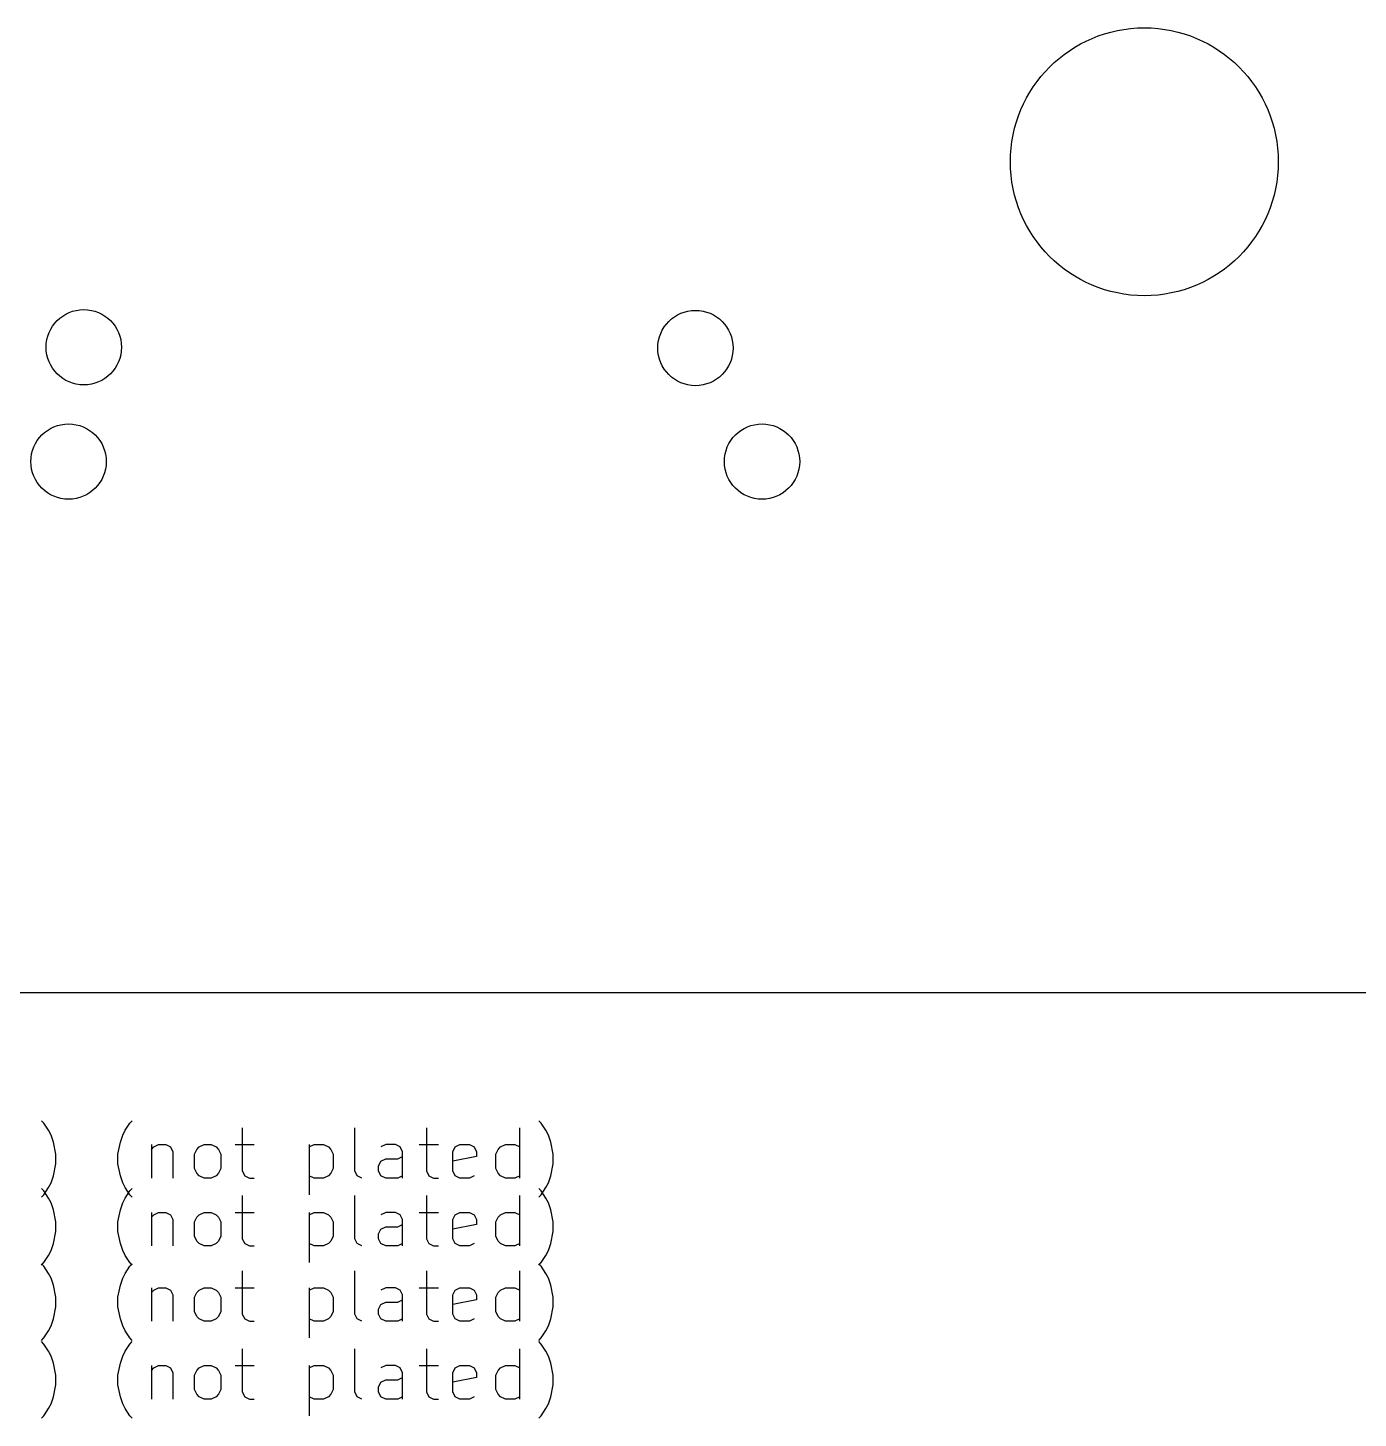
# Model space of a CAD drawing. Extents: x 11 to 419, y -233 to -23.
# Drawn here: x 59.7 to 112.7, y -233.5 to -178.1 of the extents above; entities that cross this region are included whole.
import ezdxf

# ---------------------------------------------------------------- set-up
doc = ezdxf.new("R2010")
doc.units = 0
doc.layers.add('BLACK', color=7, linetype='CONTINUOUS')

msp = doc.modelspace()

# ---------------------------------------------------------------- linework, layer by layer
at = {"layer": 'BLACK', "linetype": 'CONTINUOUS'}
for p, q in [((12.573, -216.5), (418.973, -216.5)), ((60.3389, -221.704), (60.2436, -221.609)), ((60.5293, -221.99), (60.3389, -221.704)), ((60.6246, -222.181), (60.5293, -221.99)), ((63.4817, -222.181), (63.577, -221.99)), ((63.577, -221.99), (63.7674, -221.704)), ((63.7674, -221.704), (63.8627, -221.609)), ((68.2436, -221.895), (68.2436, -223.609)), ((72.7198, -223.609), (72.7198, -221.895)), ((75.577, -221.895), (75.577, -223.609)), ((79.2912, -223.895), (79.2912, -221.895)), ((80.1484, -221.704), (80.0532, -221.609)), ((80.3389, -221.99), (80.1484, -221.704)), ((80.4341, -222.181), (80.3389, -221.99)), ((60.7198, -222.466), (60.6246, -222.181)), ((60.8151, -222.942), (60.7198, -222.466)), ((63.2912, -222.942), (63.3865, -222.466)), ((63.3865, -222.466), (63.4817, -222.181)), ((64.6246, -222.562), (64.6246, -223.895)), ((64.7198, -222.657), (64.9103, -222.562)), ((64.9103, -222.562), (65.196, -222.562)), ((65.196, -222.562), (65.3865, -222.657)), ((66.5293, -222.657), (66.7198, -222.562)), ((66.7198, -222.562), (67.0055, -222.562)), ((67.0055, -222.562), (67.196, -222.657)), ((67.9579, -222.562), (68.7198, -222.562)), ((70.9103, -222.562), (70.9103, -224.562)), ((70.9103, -222.657), (71.1008, -222.562)), ((71.1008, -222.562), (71.4817, -222.562)), ((71.4817, -222.562), (71.6722, -222.657)), ((73.9579, -222.562), (73.7674, -222.657)), ((74.3389, -222.562), (73.9579, -222.562)), ((74.5293, -222.657), (74.3389, -222.562)), ((75.2912, -222.562), (76.0532, -222.562)), ((76.7198, -222.657), (76.9103, -222.562)), ((76.9103, -222.562), (77.2912, -222.562)), ((77.2912, -222.562), (77.4817, -222.657)), ((78.5293, -222.657), (78.7198, -222.562)), ((78.7198, -222.562), (79.1008, -222.562)), ((79.1008, -222.562), (79.2912, -222.657)), ((80.5293, -222.466), (80.4341, -222.181)), ((80.6246, -222.942), (80.5293, -222.466)), ((60.8151, -223.323), (60.8151, -222.942)), ((63.2912, -223.323), (63.2912, -222.942)), ((64.6246, -222.752), (64.7198, -222.657)), ((65.3865, -222.657), (65.4817, -222.847)), ((65.4817, -222.847), (65.4817, -223.895)), ((66.3389, -222.942), (66.4341, -222.752)), ((66.3389, -223.514), (66.3389, -222.942)), ((66.4341, -222.752), (66.5293, -222.657)), ((67.196, -222.657), (67.2912, -222.752)), ((67.2912, -222.752), (67.3865, -222.942)), ((67.3865, -222.942), (67.3865, -223.514)), ((71.6722, -222.657), (71.7674, -222.752)), ((71.7674, -222.752), (71.8627, -222.942)), ((71.8627, -222.942), (71.8627, -223.514)), ((73.7674, -223.228), (73.9579, -223.133)), ((73.9579, -223.133), (74.4341, -223.133)), ((74.4341, -223.133), (74.6246, -223.038)), ((74.6246, -222.847), (74.5293, -222.657)), ((74.6246, -223.895), (74.6246, -222.847)), ((76.6246, -222.847), (76.7198, -222.657)), ((76.6246, -223.609), (76.6246, -222.847)), ((77.577, -223.038), (76.6246, -223.228)), ((77.4817, -222.657), (77.577, -222.847)), ((77.577, -222.847), (77.577, -223.038)), ((78.3389, -222.942), (78.4341, -222.752)), ((78.3389, -223.514), (78.3389, -222.942)), ((78.4341, -222.752), (78.5293, -222.657)), ((80.6246, -223.323), (80.6246, -222.942)), ((60.7198, -223.8), (60.8151, -223.323)), ((63.3865, -223.8), (63.2912, -223.323)), ((66.4341, -223.704), (66.3389, -223.514)), ((67.3865, -223.514), (67.2912, -223.704)), ((68.2436, -223.609), (68.3389, -223.8)), ((71.8627, -223.514), (71.7674, -223.704)), ((72.8151, -223.8), (72.7198, -223.609)), ((73.6722, -223.419), (73.7674, -223.228)), ((73.6722, -223.609), (73.6722, -223.419)), ((73.7674, -223.8), (73.6722, -223.609)), ((75.577, -223.609), (75.6722, -223.8)), ((76.7198, -223.8), (76.6246, -223.609)), ((78.4341, -223.704), (78.3389, -223.514)), ((80.5293, -223.8), (80.6246, -223.323)), ((60.5293, -224.276), (60.6246, -224.085)), ((60.6246, -224.085), (60.7198, -223.8)), ((63.4817, -224.085), (63.3865, -223.8)), ((63.577, -224.276), (63.4817, -224.085)), ((66.5293, -223.8), (66.4341, -223.704)), ((66.7198, -223.895), (66.5293, -223.8)), ((67.0055, -223.895), (66.7198, -223.895)), ((67.196, -223.8), (67.0055, -223.895)), ((67.2912, -223.704), (67.196, -223.8)), ((68.3389, -223.8), (68.5293, -223.895)), ((68.5293, -223.895), (68.7198, -223.895)), ((71.1008, -223.895), (70.9103, -223.8)), ((71.4817, -223.895), (71.1008, -223.895)), ((71.6722, -223.8), (71.4817, -223.895)), ((71.7674, -223.704), (71.6722, -223.8)), ((73.0055, -223.895), (72.8151, -223.8)), ((73.9579, -223.895), (73.7674, -223.8)), ((74.4341, -223.895), (73.9579, -223.895)), ((74.6246, -223.8), (74.4341, -223.895)), ((75.6722, -223.8), (75.8627, -223.895)), ((75.8627, -223.895), (76.0532, -223.895)), ((76.9103, -223.895), (76.7198, -223.8)), ((77.2912, -223.895), (76.9103, -223.895)), ((77.4817, -223.8), (77.2912, -223.895)), ((78.5293, -223.8), (78.4341, -223.704)), ((78.7198, -223.895), (78.5293, -223.8)), ((79.1008, -223.895), (78.7198, -223.895)), ((79.2912, -223.8), (79.1008, -223.895)), ((80.3389, -224.276), (80.4341, -224.085)), ((80.4341, -224.085), (80.5293, -223.8)), ((60.3389, -224.404), (60.2436, -224.309)), ((60.2436, -224.657), (60.3389, -224.562)), ((60.3389, -224.562), (60.5293, -224.276)), ((60.5293, -224.69), (60.3389, -224.404)), ((60.6246, -224.881), (60.5293, -224.69)), ((63.4817, -224.881), (63.577, -224.69)), ((63.7674, -224.562), (63.577, -224.276)), ((63.577, -224.69), (63.7674, -224.404)), ((63.7674, -224.404), (63.8627, -224.309)), ((63.8627, -224.657), (63.7674, -224.562)), ((68.2436, -224.595), (68.2436, -226.309)), ((72.7198, -226.309), (72.7198, -224.595)), ((75.577, -224.595), (75.577, -226.309)), ((79.2912, -226.595), (79.2912, -224.595)), ((80.1484, -224.404), (80.0532, -224.309)), ((80.0532, -224.657), (80.1484, -224.562)), ((80.1484, -224.562), (80.3389, -224.276)), ((80.3389, -224.69), (80.1484, -224.404)), ((80.4341, -224.881), (80.3389, -224.69)), ((60.7198, -225.166), (60.6246, -224.881)), ((60.8151, -225.642), (60.7198, -225.166)), ((63.2912, -225.642), (63.3865, -225.166)), ((63.3865, -225.166), (63.4817, -224.881)), ((64.6246, -225.262), (64.6246, -226.595)), ((64.7198, -225.357), (64.9103, -225.262)), ((64.9103, -225.262), (65.196, -225.262)), ((65.196, -225.262), (65.3865, -225.357)), ((66.5293, -225.357), (66.7198, -225.262)), ((66.7198, -225.262), (67.0055, -225.262)), ((67.0055, -225.262), (67.196, -225.357)), ((67.9579, -225.262), (68.7198, -225.262)), ((70.9103, -225.262), (70.9103, -227.262)), ((70.9103, -225.357), (71.1008, -225.262)), ((71.1008, -225.262), (71.4817, -225.262)), ((71.4817, -225.262), (71.6722, -225.357)), ((73.9579, -225.262), (73.7674, -225.357)), ((74.3389, -225.262), (73.9579, -225.262)), ((74.5293, -225.357), (74.3389, -225.262)), ((75.2912, -225.262), (76.0532, -225.262)), ((76.7198, -225.357), (76.9103, -225.262)), ((76.9103, -225.262), (77.2912, -225.262)), ((77.2912, -225.262), (77.4817, -225.357)), ((78.5293, -225.357), (78.7198, -225.262)), ((78.7198, -225.262), (79.1008, -225.262)), ((79.1008, -225.262), (79.2912, -225.357)), ((80.5293, -225.166), (80.4341, -224.881)), ((80.6246, -225.642), (80.5293, -225.166)), ((60.8151, -226.023), (60.8151, -225.642)), ((63.2912, -226.023), (63.2912, -225.642)), ((64.6246, -225.452), (64.7198, -225.357)), ((65.3865, -225.357), (65.4817, -225.547)), ((65.4817, -225.547), (65.4817, -226.595)), ((66.3389, -225.642), (66.4341, -225.452)), ((66.3389, -226.214), (66.3389, -225.642)), ((66.4341, -225.452), (66.5293, -225.357)), ((67.196, -225.357), (67.2912, -225.452)), ((67.2912, -225.452), (67.3865, -225.642)), ((67.3865, -225.642), (67.3865, -226.214)), ((71.6722, -225.357), (71.7674, -225.452)), ((71.7674, -225.452), (71.8627, -225.642)), ((71.8627, -225.642), (71.8627, -226.214)), ((73.7674, -225.928), (73.9579, -225.833)), ((73.9579, -225.833), (74.4341, -225.833)), ((74.4341, -225.833), (74.6246, -225.738)), ((74.6246, -225.547), (74.5293, -225.357)), ((74.6246, -226.595), (74.6246, -225.547)), ((76.6246, -225.547), (76.7198, -225.357)), ((76.6246, -226.309), (76.6246, -225.547)), ((77.577, -225.738), (76.6246, -225.928)), ((77.4817, -225.357), (77.577, -225.547)), ((77.577, -225.547), (77.577, -225.738)), ((78.3389, -225.642), (78.4341, -225.452)), ((78.3389, -226.214), (78.3389, -225.642)), ((78.4341, -225.452), (78.5293, -225.357)), ((80.6246, -226.023), (80.6246, -225.642)), ((60.7198, -226.5), (60.8151, -226.023)), ((63.3865, -226.5), (63.2912, -226.023)), ((66.4341, -226.404), (66.3389, -226.214)), ((66.5293, -226.5), (66.4341, -226.404)), ((67.2912, -226.404), (67.196, -226.5)), ((67.3865, -226.214), (67.2912, -226.404)), ((68.2436, -226.309), (68.3389, -226.5)), ((71.7674, -226.404), (71.6722, -226.5)), ((71.8627, -226.214), (71.7674, -226.404)), ((72.8151, -226.5), (72.7198, -226.309)), ((73.6722, -226.119), (73.7674, -225.928)), ((73.6722, -226.309), (73.6722, -226.119)), ((73.7674, -226.5), (73.6722, -226.309)), ((75.577, -226.309), (75.6722, -226.5)), ((76.7198, -226.5), (76.6246, -226.309)), ((78.4341, -226.404), (78.3389, -226.214)), ((78.5293, -226.5), (78.4341, -226.404)), ((80.5293, -226.5), (80.6246, -226.023)), ((60.3389, -227.262), (60.5293, -226.976)), ((60.5293, -226.976), (60.6246, -226.785)), ((60.6246, -226.785), (60.7198, -226.5)), ((63.4817, -226.785), (63.3865, -226.5)), ((63.577, -226.976), (63.4817, -226.785)), ((63.7674, -227.262), (63.577, -226.976)), ((66.7198, -226.595), (66.5293, -226.5)), ((67.0055, -226.595), (66.7198, -226.595)), ((67.196, -226.5), (67.0055, -226.595)), ((68.3389, -226.5), (68.5293, -226.595)), ((68.5293, -226.595), (68.7198, -226.595)), ((71.1008, -226.595), (70.9103, -226.5)), ((71.4817, -226.595), (71.1008, -226.595)), ((71.6722, -226.5), (71.4817, -226.595)), ((73.0055, -226.595), (72.8151, -226.5)), ((73.9579, -226.595), (73.7674, -226.5)), ((74.4341, -226.595), (73.9579, -226.595)), ((74.6246, -226.5), (74.4341, -226.595)), ((75.6722, -226.5), (75.8627, -226.595)), ((75.8627, -226.595), (76.0532, -226.595)), ((76.9103, -226.595), (76.7198, -226.5)), ((77.2912, -226.595), (76.9103, -226.595)), ((77.4817, -226.5), (77.2912, -226.595)), ((78.7198, -226.595), (78.5293, -226.5)), ((79.1008, -226.595), (78.7198, -226.595)), ((79.2912, -226.5), (79.1008, -226.595)), ((80.1484, -227.262), (80.3389, -226.976)), ((80.3389, -226.976), (80.4341, -226.785)), ((80.4341, -226.785), (80.5293, -226.5)), ((60.2436, -227.357), (60.3389, -227.262)), ((60.3389, -227.404), (60.2436, -227.309)), ((60.5293, -227.69), (60.3389, -227.404)), ((63.577, -227.69), (63.7674, -227.404)), ((63.8627, -227.357), (63.7674, -227.262)), ((63.7674, -227.404), (63.8627, -227.309)), ((80.0532, -227.357), (80.1484, -227.262)), ((80.1484, -227.404), (80.0532, -227.309)), ((80.3389, -227.69), (80.1484, -227.404)), ((60.6246, -227.881), (60.5293, -227.69)), ((60.7198, -228.166), (60.6246, -227.881)), ((63.3865, -228.166), (63.4817, -227.881)), ((63.4817, -227.881), (63.577, -227.69)), ((68.2436, -227.595), (68.2436, -229.309)), ((72.7198, -229.309), (72.7198, -227.595)), ((75.577, -227.595), (75.577, -229.309)), ((79.2912, -229.595), (79.2912, -227.595)), ((80.4341, -227.881), (80.3389, -227.69)), ((80.5293, -228.166), (80.4341, -227.881)), ((60.8151, -228.642), (60.7198, -228.166)), ((60.8151, -229.023), (60.8151, -228.642)), ((63.2912, -228.642), (63.3865, -228.166)), ((63.2912, -229.023), (63.2912, -228.642)), ((64.6246, -228.262), (64.6246, -229.595)), ((64.6246, -228.452), (64.7198, -228.357)), ((64.7198, -228.357), (64.9103, -228.262)), ((64.9103, -228.262), (65.196, -228.262)), ((65.196, -228.262), (65.3865, -228.357)), ((65.3865, -228.357), (65.4817, -228.547)), ((65.4817, -228.547), (65.4817, -229.595)), ((66.3389, -228.642), (66.4341, -228.452)), ((66.3389, -229.214), (66.3389, -228.642)), ((66.4341, -228.452), (66.5293, -228.357)), ((66.5293, -228.357), (66.7198, -228.262)), ((66.7198, -228.262), (67.0055, -228.262)), ((67.0055, -228.262), (67.196, -228.357)), ((67.196, -228.357), (67.2912, -228.452)), ((67.2912, -228.452), (67.3865, -228.642)), ((67.3865, -228.642), (67.3865, -229.214)), ((67.9579, -228.262), (68.7198, -228.262)), ((70.9103, -228.262), (70.9103, -230.262)), ((70.9103, -228.357), (71.1008, -228.262)), ((71.1008, -228.262), (71.4817, -228.262)), ((71.4817, -228.262), (71.6722, -228.357)), ((71.6722, -228.357), (71.7674, -228.452)), ((71.7674, -228.452), (71.8627, -228.642)), ((71.8627, -228.642), (71.8627, -229.214)), ((73.9579, -228.262), (73.7674, -228.357)), ((74.3389, -228.262), (73.9579, -228.262)), ((74.5293, -228.357), (74.3389, -228.262)), ((74.6246, -228.547), (74.5293, -228.357)), ((74.6246, -229.595), (74.6246, -228.547)), ((75.2912, -228.262), (76.0532, -228.262)), ((76.6246, -228.547), (76.7198, -228.357)), ((76.6246, -229.309), (76.6246, -228.547)), ((76.7198, -228.357), (76.9103, -228.262)), ((76.9103, -228.262), (77.2912, -228.262)), ((77.2912, -228.262), (77.4817, -228.357)), ((77.4817, -228.357), (77.577, -228.547)), ((77.577, -228.547), (77.577, -228.738)), ((78.3389, -228.642), (78.4341, -228.452)), ((78.3389, -229.214), (78.3389, -228.642)), ((78.4341, -228.452), (78.5293, -228.357)), ((78.5293, -228.357), (78.7198, -228.262)), ((78.7198, -228.262), (79.1008, -228.262)), ((79.1008, -228.262), (79.2912, -228.357)), ((80.6246, -228.642), (80.5293, -228.166)), ((80.6246, -229.023), (80.6246, -228.642)), ((60.7198, -229.5), (60.8151, -229.023)), ((63.3865, -229.5), (63.2912, -229.023)), ((66.4341, -229.404), (66.3389, -229.214)), ((67.3865, -229.214), (67.2912, -229.404)), ((71.8627, -229.214), (71.7674, -229.404)), ((73.6722, -229.119), (73.7674, -228.928)), ((73.6722, -229.309), (73.6722, -229.119)), ((73.7674, -228.928), (73.9579, -228.833)), ((73.9579, -228.833), (74.4341, -228.833)), ((74.4341, -228.833), (74.6246, -228.738)), ((77.577, -228.738), (76.6246, -228.928)), ((78.4341, -229.404), (78.3389, -229.214)), ((80.5293, -229.5), (80.6246, -229.023)), ((60.6246, -229.785), (60.7198, -229.5)), ((63.4817, -229.785), (63.3865, -229.5)), ((66.5293, -229.5), (66.4341, -229.404)), ((66.7198, -229.595), (66.5293, -229.5)), ((67.0055, -229.595), (66.7198, -229.595)), ((67.196, -229.5), (67.0055, -229.595)), ((67.2912, -229.404), (67.196, -229.5)), ((68.2436, -229.309), (68.3389, -229.5)), ((68.3389, -229.5), (68.5293, -229.595)), ((68.5293, -229.595), (68.7198, -229.595)), ((71.1008, -229.595), (70.9103, -229.5)), ((71.4817, -229.595), (71.1008, -229.595)), ((71.6722, -229.5), (71.4817, -229.595)), ((71.7674, -229.404), (71.6722, -229.5)), ((72.8151, -229.5), (72.7198, -229.309)), ((73.0055, -229.595), (72.8151, -229.5)), ((73.7674, -229.5), (73.6722, -229.309)), ((73.9579, -229.595), (73.7674, -229.5)), ((74.4341, -229.595), (73.9579, -229.595)), ((74.6246, -229.5), (74.4341, -229.595)), ((75.577, -229.309), (75.6722, -229.5)), ((75.6722, -229.5), (75.8627, -229.595)), ((75.8627, -229.595), (76.0532, -229.595)), ((76.7198, -229.5), (76.6246, -229.309)), ((76.9103, -229.595), (76.7198, -229.5)), ((77.2912, -229.595), (76.9103, -229.595)), ((77.4817, -229.5), (77.2912, -229.595)), ((78.5293, -229.5), (78.4341, -229.404)), ((78.7198, -229.595), (78.5293, -229.5)), ((79.1008, -229.595), (78.7198, -229.595)), ((79.2912, -229.5), (79.1008, -229.595)), ((80.4341, -229.785), (80.5293, -229.5)), ((60.2436, -230.357), (60.3389, -230.262)), ((60.3389, -230.262), (60.5293, -229.976)), ((60.5293, -229.976), (60.6246, -229.785)), ((63.577, -229.976), (63.4817, -229.785)), ((63.7674, -230.262), (63.577, -229.976)), ((63.8627, -230.357), (63.7674, -230.262)), ((80.0532, -230.357), (80.1484, -230.262)), ((80.1484, -230.262), (80.3389, -229.976)), ((80.3389, -229.976), (80.4341, -229.785)), ((60.3389, -230.504), (60.2436, -230.409)), ((60.5293, -230.79), (60.3389, -230.504)), ((60.6246, -230.981), (60.5293, -230.79)), ((63.4817, -230.981), (63.577, -230.79)), ((63.577, -230.79), (63.7674, -230.504)), ((63.7674, -230.504), (63.8627, -230.409)), ((68.2436, -230.695), (68.2436, -232.409)), ((72.7198, -232.409), (72.7198, -230.695)), ((75.577, -230.695), (75.577, -232.409)), ((79.2912, -232.695), (79.2912, -230.695)), ((80.1484, -230.504), (80.0532, -230.409)), ((80.3389, -230.79), (80.1484, -230.504)), ((80.4341, -230.981), (80.3389, -230.79)), ((60.7198, -231.266), (60.6246, -230.981)), ((60.8151, -231.742), (60.7198, -231.266)), ((63.2912, -231.742), (63.3865, -231.266)), ((63.3865, -231.266), (63.4817, -230.981)), ((64.6246, -231.362), (64.6246, -232.695)), ((64.7198, -231.457), (64.9103, -231.362)), ((64.9103, -231.362), (65.196, -231.362)), ((65.196, -231.362), (65.3865, -231.457)), ((66.5293, -231.457), (66.7198, -231.362)), ((66.7198, -231.362), (67.0055, -231.362)), ((67.0055, -231.362), (67.196, -231.457)), ((67.9579, -231.362), (68.7198, -231.362)), ((70.9103, -231.362), (70.9103, -233.362)), ((70.9103, -231.457), (71.1008, -231.362)), ((71.1008, -231.362), (71.4817, -231.362)), ((71.4817, -231.362), (71.6722, -231.457)), ((73.9579, -231.362), (73.7674, -231.457)), ((74.3389, -231.362), (73.9579, -231.362)), ((74.5293, -231.457), (74.3389, -231.362)), ((75.2912, -231.362), (76.0532, -231.362)), ((76.7198, -231.457), (76.9103, -231.362)), ((76.9103, -231.362), (77.2912, -231.362)), ((77.2912, -231.362), (77.4817, -231.457)), ((78.5293, -231.457), (78.7198, -231.362)), ((78.7198, -231.362), (79.1008, -231.362)), ((79.1008, -231.362), (79.2912, -231.457)), ((80.5293, -231.266), (80.4341, -230.981)), ((80.6246, -231.742), (80.5293, -231.266)), ((60.8151, -232.123), (60.8151, -231.742)), ((63.2912, -232.123), (63.2912, -231.742)), ((64.6246, -231.552), (64.7198, -231.457)), ((65.3865, -231.457), (65.4817, -231.647)), ((65.4817, -231.647), (65.4817, -232.695)), ((66.3389, -231.742), (66.4341, -231.552)), ((66.3389, -232.314), (66.3389, -231.742)), ((66.4341, -231.552), (66.5293, -231.457)), ((67.196, -231.457), (67.2912, -231.552)), ((67.2912, -231.552), (67.3865, -231.742)), ((67.3865, -231.742), (67.3865, -232.314)), ((71.6722, -231.457), (71.7674, -231.552)), ((71.7674, -231.552), (71.8627, -231.742)), ((71.8627, -231.742), (71.8627, -232.314)), ((73.7674, -232.028), (73.9579, -231.933)), ((73.9579, -231.933), (74.4341, -231.933)), ((74.4341, -231.933), (74.6246, -231.838)), ((74.6246, -231.647), (74.5293, -231.457)), ((74.6246, -232.695), (74.6246, -231.647)), ((76.6246, -231.647), (76.7198, -231.457)), ((76.6246, -232.409), (76.6246, -231.647)), ((77.577, -231.838), (76.6246, -232.028)), ((77.4817, -231.457), (77.577, -231.647)), ((77.577, -231.647), (77.577, -231.838)), ((78.3389, -231.742), (78.4341, -231.552)), ((78.3389, -232.314), (78.3389, -231.742)), ((78.4341, -231.552), (78.5293, -231.457)), ((80.6246, -232.123), (80.6246, -231.742)), ((60.7198, -232.6), (60.8151, -232.123)), ((63.3865, -232.6), (63.2912, -232.123)), ((66.4341, -232.504), (66.3389, -232.314)), ((66.5293, -232.6), (66.4341, -232.504)), ((67.2912, -232.504), (67.196, -232.6)), ((67.3865, -232.314), (67.2912, -232.504)), ((68.2436, -232.409), (68.3389, -232.6)), ((71.7674, -232.504), (71.6722, -232.6)), ((71.8627, -232.314), (71.7674, -232.504)), ((72.8151, -232.6), (72.7198, -232.409)), ((73.6722, -232.219), (73.7674, -232.028)), ((73.6722, -232.409), (73.6722, -232.219)), ((73.7674, -232.6), (73.6722, -232.409)), ((75.577, -232.409), (75.6722, -232.6)), ((76.7198, -232.6), (76.6246, -232.409)), ((78.4341, -232.504), (78.3389, -232.314)), ((78.5293, -232.6), (78.4341, -232.504)), ((80.5293, -232.6), (80.6246, -232.123)), ((60.3389, -233.362), (60.5293, -233.076)), ((60.5293, -233.076), (60.6246, -232.885)), ((60.6246, -232.885), (60.7198, -232.6)), ((63.4817, -232.885), (63.3865, -232.6)), ((63.577, -233.076), (63.4817, -232.885)), ((63.7674, -233.362), (63.577, -233.076)), ((66.7198, -232.695), (66.5293, -232.6)), ((67.0055, -232.695), (66.7198, -232.695)), ((67.196, -232.6), (67.0055, -232.695)), ((68.3389, -232.6), (68.5293, -232.695)), ((68.5293, -232.695), (68.7198, -232.695)), ((71.1008, -232.695), (70.9103, -232.6)), ((71.4817, -232.695), (71.1008, -232.695)), ((71.6722, -232.6), (71.4817, -232.695)), ((73.0055, -232.695), (72.8151, -232.6)), ((73.9579, -232.695), (73.7674, -232.6)), ((74.4341, -232.695), (73.9579, -232.695)), ((74.6246, -232.6), (74.4341, -232.695)), ((75.6722, -232.6), (75.8627, -232.695)), ((75.8627, -232.695), (76.0532, -232.695)), ((76.9103, -232.695), (76.7198, -232.6)), ((77.2912, -232.695), (76.9103, -232.695)), ((77.4817, -232.6), (77.2912, -232.695)), ((78.7198, -232.695), (78.5293, -232.6)), ((79.1008, -232.695), (78.7198, -232.695)), ((79.2912, -232.6), (79.1008, -232.695)), ((80.1484, -233.362), (80.3389, -233.076)), ((80.3389, -233.076), (80.4341, -232.885)), ((80.4341, -232.885), (80.5293, -232.6)), ((60.2436, -233.457), (60.3389, -233.362)), ((63.8627, -233.457), (63.7674, -233.362)), ((80.0532, -233.457), (80.1484, -233.362))]:
    msp.add_line(p, q, dxfattribs=at)
at = {"layer": 'BLACK'}
for centre, radius in [((104.17, -183.423), 5.334), ((61.93, -190.81), 1.5), ((86.29, -190.84), 1.5), ((61.323, -195.363), 1.5), ((88.943, -195.363), 1.5)]:
    msp.add_circle(centre, radius, dxfattribs=at)

doc.saveas('drawing.dxf')
